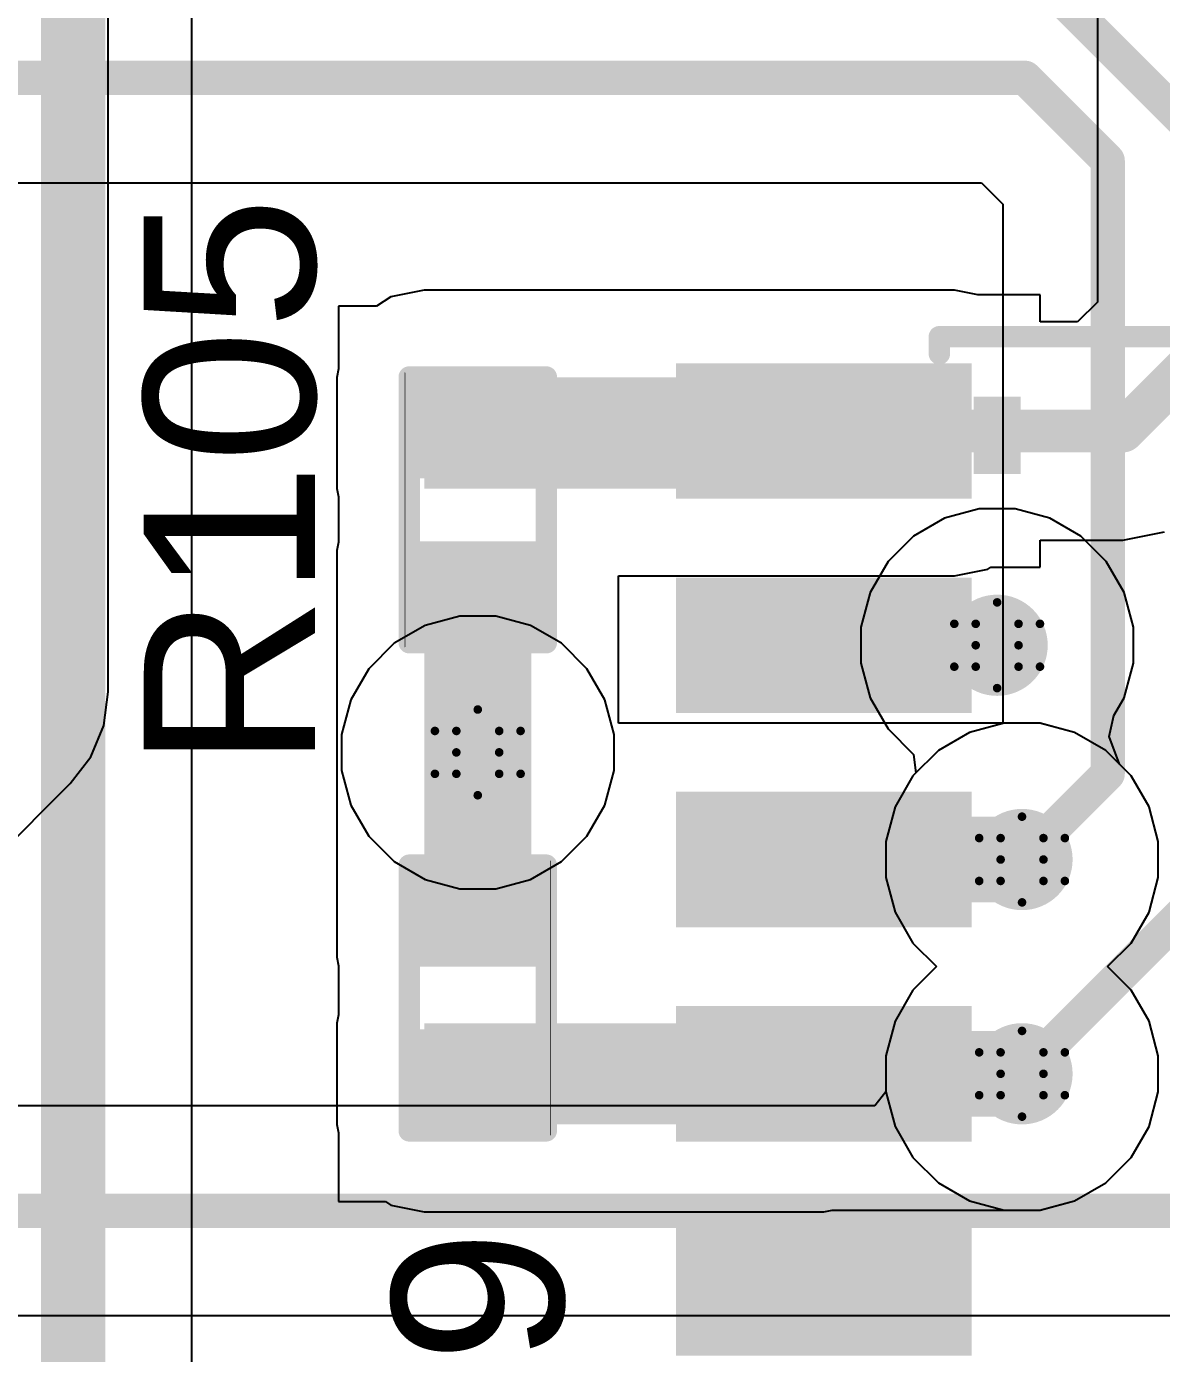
# Model space of a CAD drawing. Header units: inches. Extents: x -3 to 5437, y -3 to 5435.
# Drawn here: x 158.05 to 164.78, y 74.8 to 82.66 of the extents above; entities that cross this region are included whole.
import ezdxf

# ---------------------------------------------------------------- set-up
doc = ezdxf.new("R2010")
doc.units = ezdxf.units.IN
for name, color, linetype in [('Bottom Layer', 5, 'Continuous'), ('Drill Drawing', 1, 'Continuous'), ('GND', 16, 'Continuous'), ('PWR', 76, 'Continuous'), ('Top Layer', 1, 'Continuous'), ('Top Overlay', 2, 'Continuous'), ('Top Paste', 8, 'Continuous'), ('Top Solder', 216, 'Continuous'), ('Via Holes', 16, 'Continuous')]:
    doc.layers.add(name, color=color, linetype=linetype)
doc.styles.add('Arial', font='', dxfattribs={"height": 0.2})
doc.styles.get('Arial').set_extended_font_data('Arial')

# ---------------------------------------------------------------- blocks, each defined once
blk = doc.blocks.new('R___0402_12')
at = {"layer": 'Top Layer'}
for points in [[(-0.6985, -0.3175), (-0.6985, 0.3175), (-0.2413, 0.3175), (-0.2413, -0.3175)], [(0.2413, -0.3175), (0.2413, 0.3175), (0.6985, 0.3175), (0.6985, -0.3175)]]:
    blk.add_hatch(color=1, dxfattribs=at).paths.add_polyline_path(points)
at = {"layer": 'Top Paste'}
for points in [[(-0.6985, -0.3175), (-0.6985, 0.3175), (-0.2413, 0.3175), (-0.2413, -0.3175)], [(0.2413, -0.3175), (0.2413, 0.3175), (0.6985, 0.3175), (0.6985, -0.3175)]]:
    blk.add_hatch(color=8, dxfattribs=at).paths.add_polyline_path(points)
at = {"layer": 'Top Solder'}
for points in [[(-0.7535, -0.3725), (-0.7535, 0.3725), (-0.1863, 0.3725), (-0.1863, -0.3725)], [(0.1863, -0.3725), (0.1863, 0.3725), (0.7535, 0.3725), (0.7535, -0.3725)]]:
    blk.add_hatch(color=216, dxfattribs=at).paths.add_polyline_path(points)
at = {"layer": 'Top Overlay'}
for points in [[(-0.7874, 0.4064, 0.127, 0.127, 0), (0.7874, 0.4064, 0.127, 0.127, 0)], [(-0.7874, 0.4064, 0.127, 0.127, 0), (-0.7874, -0.4064, 0.127, 0.127, 0)], [(0.7874, 0.4064, 0.127, 0.127, 0), (0.7874, -0.4064, 0.127, 0.127, 0)], [(-0.7874, -0.4064, 0.127, 0.127, 0), (0.7874, -0.4064, 0.127, 0.127, 0)], [(-0.8128, -0.4318, 0.00323, 0.00323, 0), (0.8128, -0.4318, 0.00323, 0.00323, 0)]]:
    blk.add_lwpolyline(points, format="xyseb", dxfattribs=at)
for points in [[(-0.8191, 0.4064, 0.0635, 0.0635, 1), (-0.7556, 0.4064, 0.0635, 0.0635, 1)], [(-0.8191, 0.4064, 0.0635, 0.0635, 1), (-0.7556, 0.4064, 0.0635, 0.0635, 1)], [(0.7556, 0.4064, 0.0635, 0.0635, 1), (0.8191, 0.4064, 0.0635, 0.0635, 1)], [(0.7556, 0.4064, 0.0635, 0.0635, 1), (0.8191, 0.4064, 0.0635, 0.0635, 1)], [(-0.8191, -0.4064, 0.0635, 0.0635, 1), (-0.7556, -0.4064, 0.0635, 0.0635, 1)], [(-0.8191, -0.4064, 0.0635, 0.0635, 1), (-0.7556, -0.4064, 0.0635, 0.0635, 1)], [(0.7556, -0.4064, 0.0635, 0.0635, 1), (0.8191, -0.4064, 0.0635, 0.0635, 1)], [(0.7556, -0.4064, 0.0635, 0.0635, 1), (0.8191, -0.4064, 0.0635, 0.0635, 1)], [(-0.8136, -0.4318, 0.00161, 0.00161, 1), (-0.812, -0.4318, 0.00161, 0.00161, 1)], [(0.812, -0.4318, 0.00161, 0.00161, 1), (0.8136, -0.4318, 0.00161, 0.00161, 1)]]:
    blk.add_lwpolyline(points, format="xyseb", close=True, dxfattribs=at)
blk = doc.blocks.new('SOIC_16_280')
at = {"layer": 'Top Layer'}
for points in [[(-3.475, 4.745), (-1.925, 4.745), (-1.925, 4.145), (-3.475, 4.145)], [(-3.475, 3.475), (-1.925, 3.475), (-1.925, 2.875), (-3.475, 2.875)], [(-3.475, 2.205), (-1.925, 2.205), (-1.925, 1.605), (-3.475, 1.605)], [(-3.475, 0.935), (-1.925, 0.935), (-1.925, 0.335), (-3.475, 0.335)], [(-3.475, -0.335), (-1.925, -0.335), (-1.925, -0.935), (-3.475, -0.935)]]:
    blk.add_hatch(color=1, dxfattribs=at).paths.add_polyline_path(points)
at = {"layer": 'Top Overlay'}
blk.add_hatch(color=2, dxfattribs=at).paths.add_polyline_path([(-1.811, 4.191), (-1.5316, 4.191), (-1.5316, 4.6482), (-1.811, 4.6482)])
at = {"layer": 'Top Paste'}
for points in [[(-3.475, 4.745), (-1.925, 4.745), (-1.925, 4.145), (-3.475, 4.145)], [(-3.475, 3.475), (-1.925, 3.475), (-1.925, 2.875), (-3.475, 2.875)], [(-3.475, 2.205), (-1.925, 2.205), (-1.925, 1.605), (-3.475, 1.605)], [(-3.475, 0.935), (-1.925, 0.935), (-1.925, 0.335), (-3.475, 0.335)], [(-3.475, -0.335), (-1.925, -0.335), (-1.925, -0.935), (-3.475, -0.935)]]:
    blk.add_hatch(color=8, dxfattribs=at).paths.add_polyline_path(points)
at = {"layer": 'Top Solder'}
for points in [[(-3.5766, 4.8466), (-1.8234, 4.8466), (-1.8234, 4.0434), (-3.5766, 4.0434)], [(-3.5766, 3.5766), (-1.8234, 3.5766), (-1.8234, 2.7734), (-3.5766, 2.7734)], [(-3.5766, 2.3066), (-1.8234, 2.3066), (-1.8234, 1.5034), (-3.5766, 1.5034)], [(-3.5766, 1.0366), (-1.8234, 1.0366), (-1.8234, 0.2334), (-3.5766, 0.2334)], [(-3.5766, -0.2334), (-1.8234, -0.2334), (-1.8234, -1.0366), (-3.5766, -1.0366)]]:
    blk.add_hatch(color=216, dxfattribs=at).paths.add_polyline_path(points)
at = {"layer": 'Top Overlay'}
for points in [[(-2.0142, 5.0038, 0.127, 0.127, 0), (2.0244, 5.0038, 0.127, 0.127, 0)], [(-2.0142, 4.9022, 0.127, 0.127, 0), (-2.0142, 5.0038, 0.127, 0.127, 0)], [(-3.8176, 4.3434, 0.2, 0.2, 0), (-3.8176, 4.5974, 0.2, 0.2, 0)], [(-3.8176, 4.5974, 0.2, 0.2, 0), (-3.6906, 4.4704, 0.2, 0.2, 0)], [(-3.8176, 4.3434, 0.2, 0.2, 0), (-3.6906, 4.4704, 0.2, 0.2, 0)]]:
    blk.add_lwpolyline(points, format="xyseb", dxfattribs=at)
for points in [[(-2.0459, 5.0038, 0.0635, 0.0635, 1), (-1.9824, 5.0038, 0.0635, 0.0635, 1)], [(-2.0459, 5.0038, 0.0635, 0.0635, 1), (-1.9824, 5.0038, 0.0635, 0.0635, 1)], [(-2.0459, 4.9022, 0.0635, 0.0635, 1), (-1.9824, 4.9022, 0.0635, 0.0635, 1)], [(-3.8676, 4.5974, 0.1, 0.1, 1), (-3.7676, 4.5974, 0.1, 0.1, 1)], [(-3.8676, 4.5974, 0.1, 0.1, 1), (-3.7676, 4.5974, 0.1, 0.1, 1)], [(-3.7406, 4.4704, 0.1, 0.1, 1), (-3.6406, 4.4704, 0.1, 0.1, 1)], [(-3.7406, 4.4704, 0.1, 0.1, 1), (-3.6406, 4.4704, 0.1, 0.1, 1)], [(-3.8676, 4.3434, 0.1, 0.1, 1), (-3.7676, 4.3434, 0.1, 0.1, 1)], [(-3.8676, 4.3434, 0.1, 0.1, 1), (-3.7676, 4.3434, 0.1, 0.1, 1)]]:
    blk.add_lwpolyline(points, format="xyseb", close=True, dxfattribs=at)
blk = doc.blocks.new('R___0402_283')
at = {"layer": 'Top Layer'}
for points in [[(-0.6985, -0.3175), (-0.6985, 0.3175), (-0.2413, 0.3175), (-0.2413, -0.3175)], [(0.2413, -0.3175), (0.2413, 0.3175), (0.6985, 0.3175), (0.6985, -0.3175)]]:
    blk.add_hatch(color=1, dxfattribs=at).paths.add_polyline_path(points)
at = {"layer": 'Top Paste'}
for points in [[(-0.6985, -0.3175), (-0.6985, 0.3175), (-0.2413, 0.3175), (-0.2413, -0.3175)], [(0.2413, -0.3175), (0.2413, 0.3175), (0.6985, 0.3175), (0.6985, -0.3175)]]:
    blk.add_hatch(color=8, dxfattribs=at).paths.add_polyline_path(points)
at = {"layer": 'Top Solder'}
for points in [[(-0.7535, -0.3725), (-0.7535, 0.3725), (-0.1863, 0.3725), (-0.1863, -0.3725)], [(0.1863, -0.3725), (0.1863, 0.3725), (0.7535, 0.3725), (0.7535, -0.3725)]]:
    blk.add_hatch(color=216, dxfattribs=at).paths.add_polyline_path(points)
at = {"layer": 'Top Overlay'}
for points in [[(0.7874, 0.4064, 0.127, 0.127, 0), (-0.7874, 0.4064, 0.127, 0.127, 0)], [(-0.7874, -0.4064, 0.127, 0.127, 0), (-0.7874, 0.4064, 0.127, 0.127, 0)], [(0.7874, -0.4064, 0.127, 0.127, 0), (0.7874, 0.4064, 0.127, 0.127, 0)], [(0.7874, -0.4064, 0.127, 0.127, 0), (-0.7874, -0.4064, 0.127, 0.127, 0)], [(0.8128, -0.4318, 0.00323, 0.00323, 0), (-0.8128, -0.4318, 0.00323, 0.00323, 0)]]:
    blk.add_lwpolyline(points, format="xyseb", dxfattribs=at)
for points in [[(-0.8191, 0.4064, 0.0635, 0.0635, 1), (-0.7556, 0.4064, 0.0635, 0.0635, 1)], [(-0.8191, 0.4064, 0.0635, 0.0635, 1), (-0.7556, 0.4064, 0.0635, 0.0635, 1)], [(0.7556, 0.4064, 0.0635, 0.0635, 1), (0.8191, 0.4064, 0.0635, 0.0635, 1)], [(0.7556, 0.4064, 0.0635, 0.0635, 1), (0.8191, 0.4064, 0.0635, 0.0635, 1)], [(-0.8191, -0.4064, 0.0635, 0.0635, 1), (-0.7556, -0.4064, 0.0635, 0.0635, 1)], [(-0.8191, -0.4064, 0.0635, 0.0635, 1), (-0.7556, -0.4064, 0.0635, 0.0635, 1)], [(0.7556, -0.4064, 0.0635, 0.0635, 1), (0.8191, -0.4064, 0.0635, 0.0635, 1)], [(0.7556, -0.4064, 0.0635, 0.0635, 1), (0.8191, -0.4064, 0.0635, 0.0635, 1)], [(-0.8136, -0.4318, 0.00161, 0.00161, 1), (-0.812, -0.4318, 0.00161, 0.00161, 1)], [(0.812, -0.4318, 0.00161, 0.00161, 1), (0.8136, -0.4318, 0.00161, 0.00161, 1)]]:
    blk.add_lwpolyline(points, format="xyseb", close=True, dxfattribs=at)

msp = doc.modelspace()

# ---------------------------------------------------------------- hatches: boundary and pattern name
at = {"layer": 'Bottom Layer'}
h = msp.add_hatch(color=5, dxfattribs=at)
edge = h.paths.add_edge_path()
edge.add_arc((163.8094, 78.994), 0.3, 0, 360)
h = msp.add_hatch(color=5, dxfattribs=at)
edge = h.paths.add_edge_path()
edge.add_arc((160.73, 78.359), 0.3, 0, 360)
h = msp.add_hatch(color=5, dxfattribs=at)
edge = h.paths.add_edge_path()
edge.add_arc((163.957, 77.724), 0.3, 0, 360)
h = msp.add_hatch(color=5, dxfattribs=at)
edge = h.paths.add_edge_path()
edge.add_arc((163.957, 76.454), 0.3, 0, 360)
at = {"layer": 'GND'}
h = msp.add_hatch(color=16, dxfattribs=at)
edge = h.paths.add_edge_path()
edge.add_arc((163.8094, 78.994), 0.3, 0, 360)
h = msp.add_hatch(color=16, dxfattribs=at)
edge = h.paths.add_edge_path()
edge.add_arc((160.73, 78.359), 0.3, 0, 360)
h = msp.add_hatch(color=16, dxfattribs=at)
edge = h.paths.add_edge_path()
edge.add_arc((163.957, 77.724), 0.3, 0, 360)
h = msp.add_hatch(color=16, dxfattribs=at)
edge = h.paths.add_edge_path()
edge.add_arc((163.957, 76.454), 0.3, 0, 360)
at = {"layer": 'PWR'}
h = msp.add_hatch(color=76, dxfattribs=at)
edge = h.paths.add_edge_path()
edge.add_arc((163.8094, 78.994), 0.3, 0, 360)
h = msp.add_hatch(color=76, dxfattribs=at)
edge = h.paths.add_edge_path()
edge.add_arc((160.73, 78.359), 0.3, 0, 360)
h = msp.add_hatch(color=76, dxfattribs=at)
edge = h.paths.add_edge_path()
edge.add_arc((163.957, 77.724), 0.3, 0, 360)
h = msp.add_hatch(color=76, dxfattribs=at)
edge = h.paths.add_edge_path()
edge.add_arc((163.957, 76.454), 0.3, 0, 360)
at = {"layer": 'Top Layer'}
for points in [[(163.556, 80.5815), (160.4125, 80.5815), (160.4125, 79.923), (163.556, 79.923)], [(160.4125, 77.1445), (161.0475, 77.1445), (161.0475, 79.5552), (160.4125, 79.5552)], [(160.4125, 76.154), (162.781, 76.154), (162.781, 76.754), (160.4125, 76.754)]]:
    msp.add_hatch(color=1, dxfattribs=at).paths.add_polyline_path(points)
h = msp.add_hatch(color=1, dxfattribs=at)
edge = h.paths.add_edge_path()
edge.add_arc((163.8094, 78.994), 0.3, 0, 360)
h = msp.add_hatch(color=1, dxfattribs=at)
edge = h.paths.add_edge_path()
edge.add_arc((160.73, 78.359), 0.3, 0, 360)
h = msp.add_hatch(color=1, dxfattribs=at)
edge = h.paths.add_edge_path()
edge.add_arc((163.957, 77.724), 0.3, 0, 360)
h = msp.add_hatch(color=1, dxfattribs=at)
edge = h.paths.add_edge_path()
edge.add_arc((163.957, 76.454), 0.3, 0, 360)
at = {"layer": 'Via Holes'}
h = msp.add_hatch(color=7, dxfattribs=at)
edge = h.paths.add_edge_path()
edge.add_arc((163.8094, 78.994), 0.15, 0, 360)
h = msp.add_hatch(color=7, dxfattribs=at)
edge = h.paths.add_edge_path()
edge.add_arc((160.73, 78.359), 0.15, 0, 360)
h = msp.add_hatch(color=7, dxfattribs=at)
edge = h.paths.add_edge_path()
edge.add_arc((163.957, 77.724), 0.15, 0, 360)
h = msp.add_hatch(color=7, dxfattribs=at)
edge = h.paths.add_edge_path()
edge.add_arc((163.957, 76.454), 0.15, 0, 360)

# ---------------------------------------------------------------- linework, layer by layer
at = {"layer": 'Bottom Layer'}
for p, q in [((160.6236, 79.167), (160.4181, 79.1119)), ((160.8364, 79.167), (160.6236, 79.167)), ((161.0419, 79.1119), (160.8364, 79.167)), ((160.4181, 79.1119), (160.2339, 79.0056)), ((161.2261, 79.0056), (161.0419, 79.1119)), ((160.2339, 79.0056), (160.0834, 78.8551)), ((161.3766, 78.8551), (161.2261, 79.0056)), ((160.0834, 78.8551), (159.9771, 78.6709)), ((161.4829, 78.6709), (161.3766, 78.8551)), ((159.9771, 78.6709), (159.922, 78.4654)), ((161.538, 78.4654), (161.4829, 78.6709)), ((163.8506, 78.532), (163.6451, 78.4769)), ((164.0634, 78.532), (163.8506, 78.532)), ((164.2689, 78.4769), (164.0634, 78.532)), ((159.922, 78.4654), (159.922, 78.2526)), ((161.538, 78.2526), (161.538, 78.4654)), ((163.6451, 78.4769), (163.4609, 78.3706)), ((164.4531, 78.3706), (164.2689, 78.4769)), ((163.4609, 78.3706), (163.3104, 78.2201)), ((164.6036, 78.2201), (164.4531, 78.3706)), ((159.922, 78.2526), (159.9771, 78.0471)), ((161.4829, 78.0471), (161.538, 78.2526)), ((163.3104, 78.2201), (163.2041, 78.0359)), ((164.7099, 78.0359), (164.6036, 78.2201)), ((159.9771, 78.0471), (160.0834, 77.8629)), ((161.3766, 77.8629), (161.4829, 78.0471)), ((163.2041, 78.0359), (163.149, 77.8304)), ((164.765, 77.8304), (164.7099, 78.0359)), ((160.0834, 77.8629), (160.2339, 77.7124)), ((161.2261, 77.7124), (161.3766, 77.8629)), ((163.149, 77.8304), (163.149, 77.6176)), ((164.765, 77.6176), (164.765, 77.8304)), ((160.2339, 77.7124), (160.4181, 77.6061)), ((161.0419, 77.6061), (161.2261, 77.7124)), ((160.4181, 77.6061), (160.6236, 77.551)), ((160.6236, 77.551), (160.8364, 77.551)), ((160.8364, 77.551), (161.0419, 77.6061)), ((163.149, 77.6176), (163.2041, 77.4121)), ((164.7099, 77.4121), (164.765, 77.6176)), ((163.2041, 77.4121), (163.3104, 77.2279)), ((164.6036, 77.2279), (164.7099, 77.4121)), ((163.3104, 77.2279), (163.4493, 77.089)), ((164.4647, 77.089), (164.6036, 77.2279)), ((163.4493, 77.089), (163.3104, 76.9501)), ((164.6036, 76.9501), (164.4647, 77.089)), ((163.3104, 76.9501), (163.2041, 76.7659)), ((164.7099, 76.7659), (164.6036, 76.9501)), ((163.2041, 76.7659), (163.149, 76.5604)), ((164.765, 76.5604), (164.7099, 76.7659)), ((163.149, 76.5604), (163.149, 76.3476)), ((164.765, 76.3476), (164.765, 76.5604)), ((163.149, 76.3476), (163.2041, 76.1421)), ((164.7099, 76.1421), (164.765, 76.3476)), ((163.2041, 76.1421), (163.3104, 75.9579)), ((164.6036, 75.9579), (164.7099, 76.1421)), ((163.3104, 75.9579), (163.4609, 75.8074)), ((164.4531, 75.8074), (164.6036, 75.9579)), ((163.4609, 75.8074), (163.6451, 75.7011)), ((164.2689, 75.7011), (164.4531, 75.8074)), ((163.6451, 75.7011), (163.8506, 75.646)), ((164.0634, 75.646), (164.2689, 75.7011)), ((163.8506, 75.646), (164.0634, 75.646))]:
    msp.add_line(p, q, dxfattribs=at)
at = {"layer": 'Drill Drawing'}
for points in [[(163.6824, 79.121, 0.0508, 0.0508, 0), (163.8094, 79.248, 0.0508, 0.0508, 0)], [(163.8094, 79.248, 0.0508, 0.0508, 0), (163.9364, 79.121, 0.0508, 0.0508, 0)], [(163.5554, 79.121, 0.0508, 0.0508, 0), (163.6824, 78.994, 0.0508, 0.0508, 0)], [(163.5554, 79.121, 0.0508, 0.0508, 0), (163.6824, 79.121, 0.0508, 0.0508, 0)], [(163.9364, 79.121, 0.0508, 0.0508, 0), (164.0634, 79.121, 0.0508, 0.0508, 0)], [(163.9364, 78.994, 0.0508, 0.0508, 0), (164.0634, 79.121, 0.0508, 0.0508, 0)], [(163.5554, 78.867, 0.0508, 0.0508, 0), (163.6824, 78.994, 0.0508, 0.0508, 0)], [(163.9364, 78.994, 0.0508, 0.0508, 0), (164.0634, 78.867, 0.0508, 0.0508, 0)], [(163.5554, 78.867, 0.0508, 0.0508, 0), (163.6824, 78.867, 0.0508, 0.0508, 0)], [(163.6824, 78.867, 0.0508, 0.0508, 0), (163.8094, 78.74, 0.0508, 0.0508, 0)], [(163.8094, 78.74, 0.0508, 0.0508, 0), (163.9364, 78.867, 0.0508, 0.0508, 0)], [(163.9364, 78.867, 0.0508, 0.0508, 0), (164.0634, 78.867, 0.0508, 0.0508, 0)], [(160.603, 78.486, 0.0508, 0.0508, 0), (160.73, 78.613, 0.0508, 0.0508, 0)], [(160.73, 78.613, 0.0508, 0.0508, 0), (160.857, 78.486, 0.0508, 0.0508, 0)], [(160.476, 78.486, 0.0508, 0.0508, 0), (160.603, 78.359, 0.0508, 0.0508, 0)], [(160.476, 78.486, 0.0508, 0.0508, 0), (160.603, 78.486, 0.0508, 0.0508, 0)], [(160.857, 78.486, 0.0508, 0.0508, 0), (160.984, 78.486, 0.0508, 0.0508, 0)], [(160.857, 78.359, 0.0508, 0.0508, 0), (160.984, 78.486, 0.0508, 0.0508, 0)], [(160.476, 78.232, 0.0508, 0.0508, 0), (160.603, 78.359, 0.0508, 0.0508, 0)], [(160.857, 78.359, 0.0508, 0.0508, 0), (160.984, 78.232, 0.0508, 0.0508, 0)], [(160.476, 78.232, 0.0508, 0.0508, 0), (160.603, 78.232, 0.0508, 0.0508, 0)], [(160.603, 78.232, 0.0508, 0.0508, 0), (160.73, 78.105, 0.0508, 0.0508, 0)], [(160.73, 78.105, 0.0508, 0.0508, 0), (160.857, 78.232, 0.0508, 0.0508, 0)], [(160.857, 78.232, 0.0508, 0.0508, 0), (160.984, 78.232, 0.0508, 0.0508, 0)], [(163.83, 77.851, 0.0508, 0.0508, 0), (163.957, 77.978, 0.0508, 0.0508, 0)], [(163.957, 77.978, 0.0508, 0.0508, 0), (164.084, 77.851, 0.0508, 0.0508, 0)], [(163.703, 77.851, 0.0508, 0.0508, 0), (163.83, 77.724, 0.0508, 0.0508, 0)], [(163.703, 77.851, 0.0508, 0.0508, 0), (163.83, 77.851, 0.0508, 0.0508, 0)], [(164.084, 77.851, 0.0508, 0.0508, 0), (164.211, 77.851, 0.0508, 0.0508, 0)], [(164.084, 77.724, 0.0508, 0.0508, 0), (164.211, 77.851, 0.0508, 0.0508, 0)], [(163.703, 77.597, 0.0508, 0.0508, 0), (163.83, 77.724, 0.0508, 0.0508, 0)], [(164.084, 77.724, 0.0508, 0.0508, 0), (164.211, 77.597, 0.0508, 0.0508, 0)], [(163.703, 77.597, 0.0508, 0.0508, 0), (163.83, 77.597, 0.0508, 0.0508, 0)], [(163.83, 77.597, 0.0508, 0.0508, 0), (163.957, 77.47, 0.0508, 0.0508, 0)], [(163.957, 77.47, 0.0508, 0.0508, 0), (164.084, 77.597, 0.0508, 0.0508, 0)], [(164.084, 77.597, 0.0508, 0.0508, 0), (164.211, 77.597, 0.0508, 0.0508, 0)], [(163.83, 76.581, 0.0508, 0.0508, 0), (163.957, 76.708, 0.0508, 0.0508, 0)], [(163.957, 76.708, 0.0508, 0.0508, 0), (164.084, 76.581, 0.0508, 0.0508, 0)], [(163.703, 76.581, 0.0508, 0.0508, 0), (163.83, 76.454, 0.0508, 0.0508, 0)], [(163.703, 76.581, 0.0508, 0.0508, 0), (163.83, 76.581, 0.0508, 0.0508, 0)], [(164.084, 76.581, 0.0508, 0.0508, 0), (164.211, 76.581, 0.0508, 0.0508, 0)], [(164.084, 76.454, 0.0508, 0.0508, 0), (164.211, 76.581, 0.0508, 0.0508, 0)], [(163.703, 76.327, 0.0508, 0.0508, 0), (163.83, 76.454, 0.0508, 0.0508, 0)], [(164.084, 76.454, 0.0508, 0.0508, 0), (164.211, 76.327, 0.0508, 0.0508, 0)], [(163.703, 76.327, 0.0508, 0.0508, 0), (163.83, 76.327, 0.0508, 0.0508, 0)], [(163.83, 76.327, 0.0508, 0.0508, 0), (163.957, 76.2, 0.0508, 0.0508, 0)], [(163.957, 76.2, 0.0508, 0.0508, 0), (164.084, 76.327, 0.0508, 0.0508, 0)], [(164.084, 76.327, 0.0508, 0.0508, 0), (164.211, 76.327, 0.0508, 0.0508, 0)]]:
    msp.add_lwpolyline(points, format="xyseb", dxfattribs=at)
for points in [[(163.7967, 79.248, 0.0254, 0.0254, 1), (163.8221, 79.248, 0.0254, 0.0254, 1)], [(163.7967, 79.248, 0.0254, 0.0254, 1), (163.8221, 79.248, 0.0254, 0.0254, 1)], [(163.5427, 79.121, 0.0254, 0.0254, 1), (163.5681, 79.121, 0.0254, 0.0254, 1)], [(163.5427, 79.121, 0.0254, 0.0254, 1), (163.5681, 79.121, 0.0254, 0.0254, 1)], [(163.6697, 79.121, 0.0254, 0.0254, 1), (163.6951, 79.121, 0.0254, 0.0254, 1)], [(163.6697, 79.121, 0.0254, 0.0254, 1), (163.6951, 79.121, 0.0254, 0.0254, 1)], [(163.9237, 79.121, 0.0254, 0.0254, 1), (163.9491, 79.121, 0.0254, 0.0254, 1)], [(163.9237, 79.121, 0.0254, 0.0254, 1), (163.9491, 79.121, 0.0254, 0.0254, 1)], [(164.0507, 79.121, 0.0254, 0.0254, 1), (164.0761, 79.121, 0.0254, 0.0254, 1)], [(164.0507, 79.121, 0.0254, 0.0254, 1), (164.0761, 79.121, 0.0254, 0.0254, 1)], [(163.6697, 78.994, 0.0254, 0.0254, 1), (163.6951, 78.994, 0.0254, 0.0254, 1)], [(163.6697, 78.994, 0.0254, 0.0254, 1), (163.6951, 78.994, 0.0254, 0.0254, 1)], [(163.9237, 78.994, 0.0254, 0.0254, 1), (163.9491, 78.994, 0.0254, 0.0254, 1)], [(163.9237, 78.994, 0.0254, 0.0254, 1), (163.9491, 78.994, 0.0254, 0.0254, 1)], [(163.5427, 78.867, 0.0254, 0.0254, 1), (163.5681, 78.867, 0.0254, 0.0254, 1)], [(163.5427, 78.867, 0.0254, 0.0254, 1), (163.5681, 78.867, 0.0254, 0.0254, 1)], [(163.6697, 78.867, 0.0254, 0.0254, 1), (163.6951, 78.867, 0.0254, 0.0254, 1)], [(163.6697, 78.867, 0.0254, 0.0254, 1), (163.6951, 78.867, 0.0254, 0.0254, 1)], [(163.9237, 78.867, 0.0254, 0.0254, 1), (163.9491, 78.867, 0.0254, 0.0254, 1)], [(163.9237, 78.867, 0.0254, 0.0254, 1), (163.9491, 78.867, 0.0254, 0.0254, 1)], [(164.0507, 78.867, 0.0254, 0.0254, 1), (164.0761, 78.867, 0.0254, 0.0254, 1)], [(164.0507, 78.867, 0.0254, 0.0254, 1), (164.0761, 78.867, 0.0254, 0.0254, 1)], [(163.7967, 78.74, 0.0254, 0.0254, 1), (163.8221, 78.74, 0.0254, 0.0254, 1)], [(163.7967, 78.74, 0.0254, 0.0254, 1), (163.8221, 78.74, 0.0254, 0.0254, 1)], [(160.7173, 78.613, 0.0254, 0.0254, 1), (160.7427, 78.613, 0.0254, 0.0254, 1)], [(160.7173, 78.613, 0.0254, 0.0254, 1), (160.7427, 78.613, 0.0254, 0.0254, 1)], [(160.4633, 78.486, 0.0254, 0.0254, 1), (160.4887, 78.486, 0.0254, 0.0254, 1)], [(160.4633, 78.486, 0.0254, 0.0254, 1), (160.4887, 78.486, 0.0254, 0.0254, 1)], [(160.5903, 78.486, 0.0254, 0.0254, 1), (160.6157, 78.486, 0.0254, 0.0254, 1)], [(160.5903, 78.486, 0.0254, 0.0254, 1), (160.6157, 78.486, 0.0254, 0.0254, 1)], [(160.8443, 78.486, 0.0254, 0.0254, 1), (160.8697, 78.486, 0.0254, 0.0254, 1)], [(160.8443, 78.486, 0.0254, 0.0254, 1), (160.8697, 78.486, 0.0254, 0.0254, 1)], [(160.9713, 78.486, 0.0254, 0.0254, 1), (160.9967, 78.486, 0.0254, 0.0254, 1)], [(160.9713, 78.486, 0.0254, 0.0254, 1), (160.9967, 78.486, 0.0254, 0.0254, 1)], [(160.5903, 78.359, 0.0254, 0.0254, 1), (160.6157, 78.359, 0.0254, 0.0254, 1)], [(160.5903, 78.359, 0.0254, 0.0254, 1), (160.6157, 78.359, 0.0254, 0.0254, 1)], [(160.8443, 78.359, 0.0254, 0.0254, 1), (160.8697, 78.359, 0.0254, 0.0254, 1)], [(160.8443, 78.359, 0.0254, 0.0254, 1), (160.8697, 78.359, 0.0254, 0.0254, 1)], [(160.4633, 78.232, 0.0254, 0.0254, 1), (160.4887, 78.232, 0.0254, 0.0254, 1)], [(160.4633, 78.232, 0.0254, 0.0254, 1), (160.4887, 78.232, 0.0254, 0.0254, 1)], [(160.5903, 78.232, 0.0254, 0.0254, 1), (160.6157, 78.232, 0.0254, 0.0254, 1)], [(160.5903, 78.232, 0.0254, 0.0254, 1), (160.6157, 78.232, 0.0254, 0.0254, 1)], [(160.8443, 78.232, 0.0254, 0.0254, 1), (160.8697, 78.232, 0.0254, 0.0254, 1)], [(160.8443, 78.232, 0.0254, 0.0254, 1), (160.8697, 78.232, 0.0254, 0.0254, 1)], [(160.9713, 78.232, 0.0254, 0.0254, 1), (160.9967, 78.232, 0.0254, 0.0254, 1)], [(160.9713, 78.232, 0.0254, 0.0254, 1), (160.9967, 78.232, 0.0254, 0.0254, 1)], [(160.7173, 78.105, 0.0254, 0.0254, 1), (160.7427, 78.105, 0.0254, 0.0254, 1)], [(160.7173, 78.105, 0.0254, 0.0254, 1), (160.7427, 78.105, 0.0254, 0.0254, 1)], [(163.9443, 77.978, 0.0254, 0.0254, 1), (163.9697, 77.978, 0.0254, 0.0254, 1)], [(163.9443, 77.978, 0.0254, 0.0254, 1), (163.9697, 77.978, 0.0254, 0.0254, 1)], [(163.6903, 77.851, 0.0254, 0.0254, 1), (163.7157, 77.851, 0.0254, 0.0254, 1)], [(163.6903, 77.851, 0.0254, 0.0254, 1), (163.7157, 77.851, 0.0254, 0.0254, 1)], [(163.8173, 77.851, 0.0254, 0.0254, 1), (163.8427, 77.851, 0.0254, 0.0254, 1)], [(163.8173, 77.851, 0.0254, 0.0254, 1), (163.8427, 77.851, 0.0254, 0.0254, 1)], [(164.0713, 77.851, 0.0254, 0.0254, 1), (164.0967, 77.851, 0.0254, 0.0254, 1)], [(164.0713, 77.851, 0.0254, 0.0254, 1), (164.0967, 77.851, 0.0254, 0.0254, 1)], [(164.1983, 77.851, 0.0254, 0.0254, 1), (164.2237, 77.851, 0.0254, 0.0254, 1)], [(164.1983, 77.851, 0.0254, 0.0254, 1), (164.2237, 77.851, 0.0254, 0.0254, 1)], [(163.8173, 77.724, 0.0254, 0.0254, 1), (163.8427, 77.724, 0.0254, 0.0254, 1)], [(163.8173, 77.724, 0.0254, 0.0254, 1), (163.8427, 77.724, 0.0254, 0.0254, 1)], [(164.0713, 77.724, 0.0254, 0.0254, 1), (164.0967, 77.724, 0.0254, 0.0254, 1)], [(164.0713, 77.724, 0.0254, 0.0254, 1), (164.0967, 77.724, 0.0254, 0.0254, 1)], [(163.6903, 77.597, 0.0254, 0.0254, 1), (163.7157, 77.597, 0.0254, 0.0254, 1)], [(163.6903, 77.597, 0.0254, 0.0254, 1), (163.7157, 77.597, 0.0254, 0.0254, 1)], [(163.8173, 77.597, 0.0254, 0.0254, 1), (163.8427, 77.597, 0.0254, 0.0254, 1)], [(163.8173, 77.597, 0.0254, 0.0254, 1), (163.8427, 77.597, 0.0254, 0.0254, 1)], [(164.0713, 77.597, 0.0254, 0.0254, 1), (164.0967, 77.597, 0.0254, 0.0254, 1)], [(164.0713, 77.597, 0.0254, 0.0254, 1), (164.0967, 77.597, 0.0254, 0.0254, 1)], [(164.1983, 77.597, 0.0254, 0.0254, 1), (164.2237, 77.597, 0.0254, 0.0254, 1)], [(164.1983, 77.597, 0.0254, 0.0254, 1), (164.2237, 77.597, 0.0254, 0.0254, 1)], [(163.9443, 77.47, 0.0254, 0.0254, 1), (163.9697, 77.47, 0.0254, 0.0254, 1)], [(163.9443, 77.47, 0.0254, 0.0254, 1), (163.9697, 77.47, 0.0254, 0.0254, 1)], [(163.9443, 76.708, 0.0254, 0.0254, 1), (163.9697, 76.708, 0.0254, 0.0254, 1)], [(163.9443, 76.708, 0.0254, 0.0254, 1), (163.9697, 76.708, 0.0254, 0.0254, 1)], [(163.6903, 76.581, 0.0254, 0.0254, 1), (163.7157, 76.581, 0.0254, 0.0254, 1)], [(163.6903, 76.581, 0.0254, 0.0254, 1), (163.7157, 76.581, 0.0254, 0.0254, 1)], [(163.8173, 76.581, 0.0254, 0.0254, 1), (163.8427, 76.581, 0.0254, 0.0254, 1)], [(163.8173, 76.581, 0.0254, 0.0254, 1), (163.8427, 76.581, 0.0254, 0.0254, 1)], [(164.0713, 76.581, 0.0254, 0.0254, 1), (164.0967, 76.581, 0.0254, 0.0254, 1)], [(164.0713, 76.581, 0.0254, 0.0254, 1), (164.0967, 76.581, 0.0254, 0.0254, 1)], [(164.1983, 76.581, 0.0254, 0.0254, 1), (164.2237, 76.581, 0.0254, 0.0254, 1)], [(164.1983, 76.581, 0.0254, 0.0254, 1), (164.2237, 76.581, 0.0254, 0.0254, 1)], [(163.8173, 76.454, 0.0254, 0.0254, 1), (163.8427, 76.454, 0.0254, 0.0254, 1)], [(163.8173, 76.454, 0.0254, 0.0254, 1), (163.8427, 76.454, 0.0254, 0.0254, 1)], [(164.0713, 76.454, 0.0254, 0.0254, 1), (164.0967, 76.454, 0.0254, 0.0254, 1)], [(164.0713, 76.454, 0.0254, 0.0254, 1), (164.0967, 76.454, 0.0254, 0.0254, 1)], [(163.6903, 76.327, 0.0254, 0.0254, 1), (163.7157, 76.327, 0.0254, 0.0254, 1)], [(163.6903, 76.327, 0.0254, 0.0254, 1), (163.7157, 76.327, 0.0254, 0.0254, 1)], [(163.8173, 76.327, 0.0254, 0.0254, 1), (163.8427, 76.327, 0.0254, 0.0254, 1)], [(163.8173, 76.327, 0.0254, 0.0254, 1), (163.8427, 76.327, 0.0254, 0.0254, 1)], [(164.0713, 76.327, 0.0254, 0.0254, 1), (164.0967, 76.327, 0.0254, 0.0254, 1)], [(164.0713, 76.327, 0.0254, 0.0254, 1), (164.0967, 76.327, 0.0254, 0.0254, 1)], [(164.1983, 76.327, 0.0254, 0.0254, 1), (164.2237, 76.327, 0.0254, 0.0254, 1)], [(164.1983, 76.327, 0.0254, 0.0254, 1), (164.2237, 76.327, 0.0254, 0.0254, 1)], [(163.9443, 76.2, 0.0254, 0.0254, 1), (163.9697, 76.2, 0.0254, 0.0254, 1)], [(163.9443, 76.2, 0.0254, 0.0254, 1), (163.9697, 76.2, 0.0254, 0.0254, 1)]]:
    msp.add_lwpolyline(points, format="xyseb", close=True, dxfattribs=at)
at = {"layer": 'GND'}
for p, q in [((156.883, 81.7358), (163.717, 81.7358)), ((163.717, 81.7358), (163.8435, 81.6093)), ((163.8435, 81.6093), (163.8435, 78.5301)), ((160.6236, 79.167), (160.4181, 79.1119)), ((160.8364, 79.167), (160.6236, 79.167)), ((161.0419, 79.1119), (160.8364, 79.167)), ((160.4181, 79.1119), (160.2339, 79.0056)), ((161.2261, 79.0056), (161.0419, 79.1119)), ((160.2339, 79.0056), (160.0834, 78.8551)), ((161.3766, 78.8551), (161.2261, 79.0056)), ((160.0834, 78.8551), (159.9771, 78.6709)), ((161.4829, 78.6709), (161.3766, 78.8551)), ((159.9771, 78.6709), (159.922, 78.4654)), ((161.538, 78.4654), (161.4829, 78.6709)), ((163.8435, 78.5301), (163.6451, 78.4769)), ((159.922, 78.4654), (159.922, 78.2526)), ((161.538, 78.2526), (161.538, 78.4654)), ((163.6451, 78.4769), (163.4609, 78.3706)), ((163.4609, 78.3706), (163.3104, 78.2201)), ((159.922, 78.2526), (159.9771, 78.0471)), ((161.4829, 78.0471), (161.538, 78.2526)), ((163.3104, 78.2201), (163.2041, 78.0359)), ((159.9771, 78.0471), (160.0834, 77.8629)), ((161.3766, 77.8629), (161.4829, 78.0471)), ((163.2041, 78.0359), (163.149, 77.8304)), ((160.0834, 77.8629), (160.2339, 77.7124)), ((161.2261, 77.7124), (161.3766, 77.8629)), ((163.149, 77.8304), (163.149, 77.6176)), ((160.2339, 77.7124), (160.4181, 77.6061)), ((161.0419, 77.6061), (161.2261, 77.7124)), ((160.4181, 77.6061), (160.6236, 77.551)), ((160.6236, 77.551), (160.8364, 77.551)), ((160.8364, 77.551), (161.0419, 77.6061)), ((163.149, 77.6176), (163.2041, 77.4121)), ((163.2041, 77.4121), (163.3104, 77.2279)), ((163.3104, 77.2279), (163.4493, 77.089)), ((163.4493, 77.089), (163.3104, 76.9501)), ((163.3104, 76.9501), (163.2041, 76.7659)), ((163.2041, 76.7659), (163.149, 76.5604)), ((163.149, 76.5604), (163.149, 76.3476)), ((163.149, 76.3476), (163.0847, 76.2639)), ((163.0847, 76.2639), (157.1025, 76.2639)), ((156.845, 75.0208), (166.1933, 75.0208))]:
    msp.add_line(p, q, dxfattribs=at)
for points in [[(164.211, 82.804, 0.2032, 0.2032, 0), (164.973, 82.042, 0.2032, 0.2032, 0)], [(111.9541, 82.3573, 0.2032, 0.2032, 0), (163.9745, 82.3573, 0.2032, 0.2032, 0)], [(163.9745, 82.3573, 0.2032, 0.2032, 0), (164.465, 81.8668, 0.2032, 0.2032, 0)], [(164.465, 78.232, 0.2032, 0.2032, 0), (164.465, 81.8668, 0.2032, 0.2032, 0)], [(163.957, 77.724, 0.2032, 0.2032, 0), (164.465, 78.232, 0.2032, 0.2032, 0)], [(163.957, 76.454, 0.2032, 0.2032, 0), (164.973, 77.47, 0.2032, 0.2032, 0)], [(156.845, 75.6423, 0.2032, 0.2032, 0), (166.1933, 75.6423, 0.2032, 0.2032, 0)]]:
    msp.add_lwpolyline(points, format="xyseb", dxfattribs=at)
for points in [[(163.9237, 82.3573, 0.1016, 0.1016, 1), (164.0253, 82.3573, 0.1016, 0.1016, 1)], [(163.9237, 82.3573, 0.1016, 0.1016, 1), (164.0253, 82.3573, 0.1016, 0.1016, 1)], [(164.4142, 81.8668, 0.1016, 0.1016, 1), (164.5158, 81.8668, 0.1016, 0.1016, 1)], [(164.4142, 81.8668, 0.1016, 0.1016, 1), (164.5158, 81.8668, 0.1016, 0.1016, 1)], [(164.4142, 78.232, 0.1016, 0.1016, 1), (164.5158, 78.232, 0.1016, 0.1016, 1)], [(164.4142, 78.232, 0.1016, 0.1016, 1), (164.5158, 78.232, 0.1016, 0.1016, 1)], [(163.9062, 77.724, 0.1016, 0.1016, 1), (164.0078, 77.724, 0.1016, 0.1016, 1)], [(163.9062, 76.454, 0.1016, 0.1016, 1), (164.0078, 76.454, 0.1016, 0.1016, 1)]]:
    msp.add_lwpolyline(points, format="xyseb", close=True, dxfattribs=at)
at = {"layer": 'PWR'}
for p, q in [((158.5392, 78.7176), (158.5392, 95.3641)), ((163.703, 79.802), (163.4975, 79.7469)), ((163.9158, 79.802), (163.703, 79.802)), ((164.1213, 79.7469), (163.9158, 79.802)), ((163.4975, 79.7469), (163.3133, 79.6406)), ((164.3055, 79.6406), (164.1213, 79.7469)), ((163.3133, 79.6406), (163.1628, 79.4901)), ((164.456, 79.4901), (164.3055, 79.6406)), ((163.1628, 79.4901), (163.0565, 79.3059)), ((164.5623, 79.3059), (164.456, 79.4901)), ((163.0565, 79.3059), (163.0014, 79.1004)), ((164.6174, 79.1004), (164.5623, 79.3059)), ((163.0014, 79.1004), (163.0014, 78.8876)), ((164.6174, 78.8876), (164.6174, 79.1004)), ((163.0014, 78.8876), (163.0565, 78.6821)), ((164.5623, 78.6821), (164.6174, 78.8876)), ((158.5131, 78.5187), (158.5392, 78.7176)), ((163.0565, 78.6821), (163.1628, 78.4979)), ((164.5017, 78.5771), (164.5623, 78.6821)), ((164.4727, 78.4536), (164.5017, 78.5771)), ((158.4363, 78.3333), (158.5131, 78.5187)), ((163.1628, 78.4979), (163.3133, 78.3474)), ((164.5346, 78.2891), (164.4727, 78.4536)), ((163.3133, 78.3474), (163.3278, 78.2374)), ((158.3141, 78.1741), (158.4363, 78.3333)), ((164.6036, 78.2201), (164.5346, 78.2891)), ((163.3104, 78.2201), (163.2041, 78.0359)), ((163.3278, 78.2374), (163.3104, 78.2201)), ((164.7099, 78.0359), (164.6036, 78.2201)), ((157.0412, 76.9011), (158.3141, 78.1741)), ((163.2041, 78.0359), (163.149, 77.8304)), ((164.765, 77.8304), (164.7099, 78.0359)), ((163.149, 77.8304), (163.149, 77.6176)), ((164.765, 77.6176), (164.765, 77.8304)), ((163.149, 77.6176), (163.2041, 77.4121)), ((164.7099, 77.4121), (164.765, 77.6176)), ((163.2041, 77.4121), (163.3104, 77.2279)), ((164.6036, 77.2279), (164.7099, 77.4121)), ((163.3104, 77.2279), (163.4493, 77.089)), ((164.4647, 77.089), (164.6036, 77.2279)), ((163.4493, 77.089), (163.3104, 76.9501)), ((164.6036, 76.9501), (164.4647, 77.089)), ((163.3104, 76.9501), (163.2041, 76.7659)), ((164.7099, 76.7659), (164.6036, 76.9501)), ((163.2041, 76.7659), (163.149, 76.5604)), ((164.765, 76.5604), (164.7099, 76.7659)), ((163.149, 76.5604), (163.149, 76.3476)), ((164.765, 76.3476), (164.765, 76.5604)), ((163.149, 76.3476), (163.2041, 76.1421)), ((164.7099, 76.1421), (164.765, 76.3476)), ((163.2041, 76.1421), (163.3104, 75.9579)), ((164.6036, 75.9579), (164.7099, 76.1421)), ((163.3104, 75.9579), (163.4609, 75.8074)), ((164.4531, 75.8074), (164.6036, 75.9579)), ((163.4609, 75.8074), (163.6451, 75.7011)), ((164.2689, 75.7011), (164.4531, 75.8074)), ((163.6451, 75.7011), (163.8506, 75.646)), ((164.0634, 75.646), (164.2689, 75.7011)), ((163.8506, 75.646), (164.0634, 75.646))]:
    msp.add_line(p, q, dxfattribs=at)
at = {"layer": 'Top Layer'}
for p, q in [((164.4035, 86.6398), (164.4035, 81.0284)), ((159.0353, 70.6524), (159.0353, 83.4964)), ((160.4125, 81.0995), (160.2143, 81.06)), ((163.556, 81.0995), (160.4125, 81.0995)), ((163.694, 81.072), (163.556, 81.0995)), ((160.2143, 81.06), (160.129, 81.003)), ((164.064, 81.072), (163.694, 81.072)), ((164.064, 80.9114), (164.064, 81.072)), ((164.4035, 81.0284), (164.2866, 80.9114)), ((160.129, 81.003), (159.9045, 81.003)), ((159.9045, 81.003), (159.9045, 80.6315)), ((164.2866, 80.9114), (164.064, 80.9114)), ((159.9045, 80.6315), (159.8945, 80.5815)), ((159.8945, 80.5815), (159.8945, 79.923)), ((159.8945, 79.923), (159.9045, 79.873)), ((159.9045, 79.873), (159.9045, 79.6053)), ((159.9045, 79.6053), (159.8945, 79.5552)), ((164.064, 79.456), (164.064, 79.6166)), ((164.064, 79.6166), (164.5548, 79.6166)), ((164.5548, 79.6166), (164.8025, 79.6658)), ((159.8945, 79.5552), (159.8945, 77.1445)), ((163.556, 79.4051), (163.7542, 79.4445)), ((163.7542, 79.4445), (163.7714, 79.456)), ((163.7714, 79.456), (164.064, 79.456)), ((161.5654, 78.532), (161.5654, 79.4051)), ((161.5654, 79.4051), (163.556, 79.4051)), ((164.064, 78.532), (161.5654, 78.532)), ((164.064, 78.5318), (164.064, 78.532)), ((164.2689, 78.4769), (164.064, 78.5318)), ((164.4531, 78.3706), (164.2689, 78.4769)), ((164.6036, 78.2201), (164.4531, 78.3706)), ((164.7099, 78.0359), (164.6036, 78.2201)), ((164.765, 77.8304), (164.7099, 78.0359)), ((164.765, 77.6176), (164.765, 77.8304)), ((164.7099, 77.4121), (164.765, 77.6176)), ((164.6036, 77.2279), (164.7099, 77.4121)), ((164.4647, 77.089), (164.6036, 77.2279)), ((159.8945, 77.1445), (159.9045, 77.0945)), ((159.9045, 77.0945), (159.9045, 76.804)), ((164.6036, 76.9501), (164.4647, 77.089)), ((164.7099, 76.7659), (164.6036, 76.9501)), ((159.9045, 76.804), (159.8945, 76.754)), ((164.765, 76.5604), (164.7099, 76.7659)), ((159.8945, 76.754), (159.8945, 76.154)), ((164.765, 76.3476), (164.765, 76.5604)), ((164.7099, 76.1421), (164.765, 76.3476)), ((159.8945, 76.154), (159.9045, 76.104)), ((164.6036, 75.9579), (164.7099, 76.1421)), ((159.9045, 76.104), (159.9045, 75.6967)), ((164.4531, 75.8074), (164.6036, 75.9579)), ((164.2689, 75.7011), (164.4531, 75.8074)), ((159.9045, 75.6967), (160.1825, 75.6967)), ((160.1825, 75.6967), (160.2143, 75.6755)), ((160.2143, 75.6755), (160.4125, 75.636)), ((164.064, 75.6462), (164.2689, 75.7011)), ((160.4125, 75.636), (162.781, 75.636)), ((162.781, 75.636), (162.831, 75.646)), ((162.831, 75.646), (164.064, 75.646)), ((164.064, 75.646), (164.064, 75.6462))]:
    msp.add_line(p, q, dxfattribs=at)
for points in [[(158.3308, 70.3606, 0.381, 0.381, 0), (158.3308, 84.4044, 0.381, 0.381, 0)], [(164.5548, 80.264, 0.254, 0.254, 0), (165.051, 80.7602, 0.254, 0.254, 0)], [(162.781, 80.264, 0.254, 0.254, 0), (164.5548, 80.264, 0.254, 0.254, 0)], [(162.781, 78.994, 0.508, 0.508, 0), (163.8094, 78.994, 0.508, 0.508, 0)], [(162.781, 77.724, 0.508, 0.508, 0), (163.957, 77.724, 0.508, 0.508, 0)], [(162.781, 76.454, 0.508, 0.508, 0), (163.957, 76.454, 0.508, 0.508, 0)]]:
    msp.add_lwpolyline(points, format="xyseb", dxfattribs=at)
for points in [[(162.7175, 80.264, 0.127, 0.127, 1), (162.8445, 80.264, 0.127, 0.127, 1)], [(164.4913, 80.264, 0.127, 0.127, 1), (164.6183, 80.264, 0.127, 0.127, 1)], [(164.4913, 80.264, 0.127, 0.127, 1), (164.6183, 80.264, 0.127, 0.127, 1)], [(162.654, 78.994, 0.254, 0.254, 1), (162.908, 78.994, 0.254, 0.254, 1)], [(163.6824, 78.994, 0.254, 0.254, 1), (163.9364, 78.994, 0.254, 0.254, 1)], [(162.654, 77.724, 0.254, 0.254, 1), (162.908, 77.724, 0.254, 0.254, 1)], [(163.83, 77.724, 0.254, 0.254, 1), (164.084, 77.724, 0.254, 0.254, 1)], [(162.654, 76.454, 0.254, 0.254, 1), (162.908, 76.454, 0.254, 0.254, 1)], [(163.83, 76.454, 0.254, 0.254, 1), (164.084, 76.454, 0.254, 0.254, 1)]]:
    msp.add_lwpolyline(points, format="xyseb", close=True, dxfattribs=at)

# ---------------------------------------------------------------- block references
msp.add_blockref('SOIC_16_280', (165.481, 75.819))
for name, p, rotation in [('R___0402_283', (160.73, 79.7965), 270), ('R___0402_12', (160.73, 76.9032), 90)]:
    msp.add_blockref(name, p, dxfattribs=dict(rotation=rotation))

# ---------------------------------------------------------------- texts
at = {"layer": 'Top Overlay', "style": 'Arial'}
for s, p in [('R105', (159.7658, 78.2604)), ('R169', (161.2378, 72.1366))]:
    msp.add_text(s, height=1.016, rotation=90, dxfattribs=at).set_placement(p)

doc.saveas('drawing.dxf')
